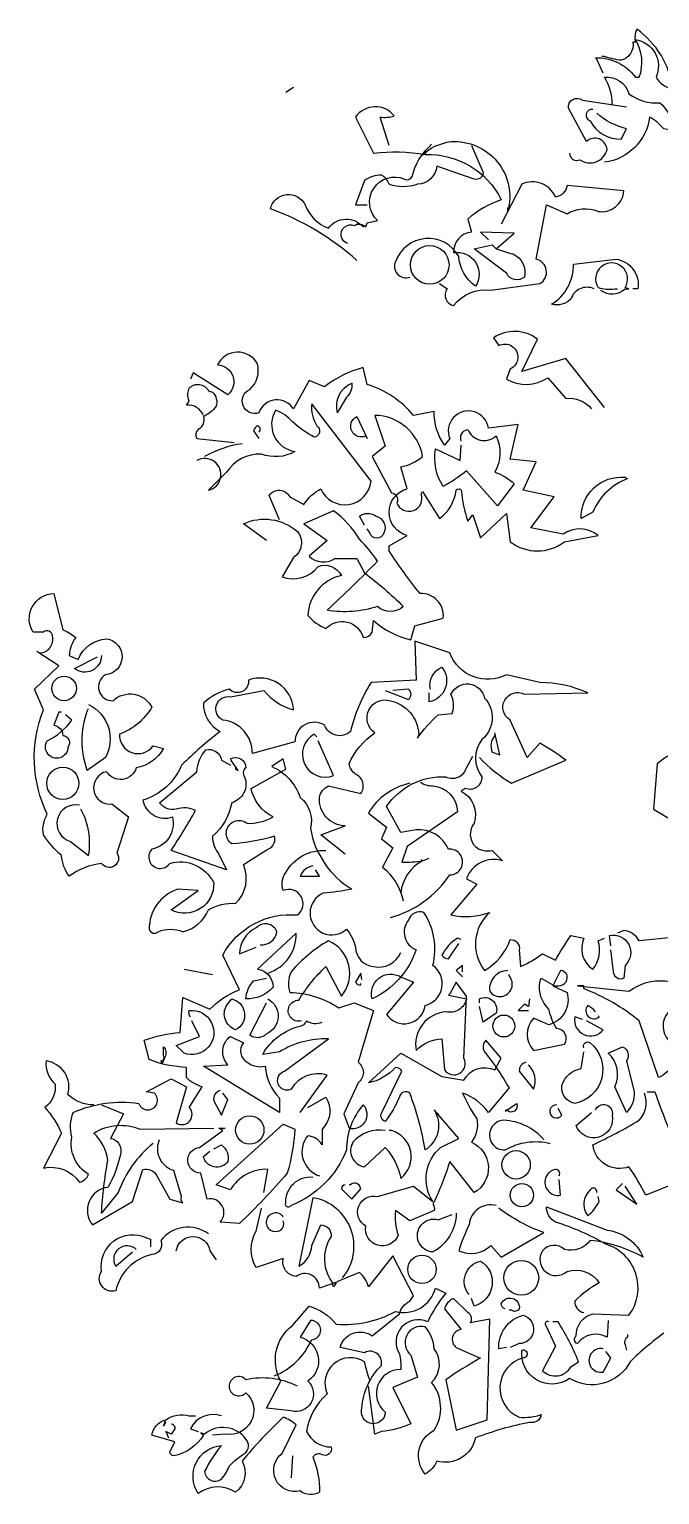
# Model space of a CAD drawing. Extents: x 951.8 to 961.6, y 1779.7 to 1793.2.
# Drawn here: x 951.76 to 955.05, y 1785.58 to 1793.21 of the extents above; entities that cross this region are included whole.
import ezdxf

# ---------------------------------------------------------------- set-up
doc = ezdxf.new("R2010")
doc.units = 0
doc.layers.get('0').update_dxf_attribs({"linetype": 'CONTINUOUS'})

msp = doc.modelspace()

# ---------------------------------------------------------------- linework, layer by layer
at = {"linetype": 'CONTINUOUS'}
for points in [[(954.7546, 1792.9771), (954.721, 1793.0511), (954.7142, 1793.0578, -0.240921), (954.9227, 1792.957), (954.9428, 1792.957, 0.236053), (954.9227, 1793.1519, -0.5), (955.0302, 1792.957, 0.236053), (955.1176, 1792.8965, 0.211075), (954.9294, 1793.2057, 0.162277), (954.9227, 1793.1385), (954.9092, 1793.1385, -0.383194), (954.8487, 1793.0444, -0.056625), (954.7613, 1793.0645), (954.7479, 1793.0645)], [(954.8016, 1792.8158, 0.143021), (954.7613, 1792.957, -0.358047), (954.889, 1792.8696, 0.172546), (955.0504, 1792.8225, -0.123093), (955.1176, 1792.7217), (955.3126, 1792.8091, -0.40274), (955.0706, 1792.6881, 0.082748), (954.9966, 1792.7486, -0.343094), (954.7613, 1792.5133)], [(954.5798, 1792.5603, 0.566177), (954.6336, 1792.5267, 0.534058), (954.7748, 1792.5805, 0.630219), (954.6672, 1792.6208), (954.5731, 1792.7956, -0.679398), (954.647, 1792.836), (954.8756, 1792.8024)], [(953.6386, 1792.6007), (953.5916, 1792.7486, 0.123093), (953.6655, 1792.7553, 0.499542), (953.4638, 1792.7486), (953.5579, 1792.5603, -0.074951), (953.8268, 1792.5536, -0.294968), (954.2235, 1792.3183, 0.096375), (954.0487, 1792.2175), (954.0689, 1792.1502, 0.398468), (953.9747, 1792.0427, -0.659393), (954.089, 1791.8679, -0.217575), (954.0016, 1792.0225, 0.649521), (953.6722, 1791.9956, 0.661377), (953.7462, 1791.915)], [(954.7008, 1792.7889, 0.926025), (954.6874, 1792.7284, 0.286789), (954.8487, 1792.6343), (954.8756, 1792.6881, -0.120178), (954.721, 1792.7687)], [(953.4235, 1792.0897, -1.044418), (953.4571, 1792.1839, -0.323349), (953.5176, 1792.1771), (953.5243, 1792.1973), (953.5781, 1792.2108, -0.840088), (953.7193, 1792.4259, 0.4142), (953.7596, 1792.4393, -0.154678), (953.8537, 1792.6007), (953.8605, 1792.6074)], [(954.0689, 1792.6007), (954.1294, 1792.4595, -0.489075), (954.0823, 1792.4259), (953.8874, 1792.4931, -0.380188), (953.7865, 1792.399, -0.181808), (953.6386, 1792.399, 0.224854), (953.5983, 1792.446, 0.162277), (953.5109, 1792.4192), (953.4638, 1792.2914), (953.5243, 1792.2914)], [(953.8268, 1792.5738), (953.8268, 1792.5536), (953.8268, 1792.5738), (953.8067, 1792.5469, -0.162277), (953.9613, 1792.6208, -0.516235), (954.2571, 1792.2578), (954.2571, 1792.278)], [(953.9008, 1791.8813), (953.9411, 1791.8544, 0.54657), (953.9747, 1791.7671, -0.272095), (954.1697, 1791.8477), (954.4252, 1791.8813, 0.677032), (954.405, 1792.0091), (954.4588, 1792.2914), (954.5663, 1792.2444, -0.248367), (954.7277, 1792.2578, 0.452606), (954.8621, 1792.3654), (954.5663, 1792.3923, -0.333328), (954.5058, 1792.3318, 0.430618), (954.3311, 1792.399), (954.2235, 1792.1906)], [(953.4705, 1792.0023, 0.094757), (953.0201, 1792.2713, -0.699951), (953.2016, 1792.2914, 0.222214), (953.3226, 1792.1704, -0.480621), (953.5042, 1792.1771), (953.5109, 1792.1839)], [(954.1966, 1792.0629, 0.021729), (954.284, 1792.036, -0.356949), (954.3445, 1791.915, -0.482147), (954.2504, 1791.9351), (954.0823, 1792.0629), (954.1764, 1792.083), (954.1966, 1792.0629)], [(954.7075, 1791.8544, 0.453766), (954.5865, 1791.8007, -0.265564), (954.4857, 1791.7738, 0.264557), (954.6, 1791.9822), (954.8218, 1792.0091, -0.415939), (954.9361, 1791.8544), (954.9092, 1791.8544)], [(954.7411, 1791.8477, 0.366302), (954.8689, 1791.8544), (954.889, 1791.8544), (954.8689, 1791.8612, 1.810471), (954.7277, 1791.8612, 0.099014), (954.8151, 1791.8544), (954.8285, 1791.8544)], [(954.7613, 1791.236), (954.5596, 1791.4914), (954.3311, 1791.4242), (954.4117, 1791.5923, 0.323273), (954.1832, 1791.599), (954.21, 1791.5586, -1.034378), (954.2705, 1791.4376), (954.2504, 1791.3839, 0.280991), (954.4655, 1791.3906), (954.5596, 1791.283, -0.26123), (954.6941, 1791.2292)], [(953, 1790.5435), (952.8789, 1790.6309, -0.294098), (953.1613, 1790.5906, -0.441696), (953.1411, 1790.4561), (953.0806, 1790.3553, 0.332855), (953.2689, 1790.4091, -0.375732), (953.3899, 1790.362, 0.339447), (953.2151, 1790.1536, 0.128281), (953.3092, 1790.0864, -0.578079), (953.5042, 1790.0393, 0.276978), (953.5512, 1790.0662), (953.5579, 1790.1267, 0.124008), (953.7529, 1790.0259), (953.7731, 1790.0998), (953.921, 1790.1402, 0.463104), (953.8, 1790.2679, -0.025284), (953.6386, 1790.4897), (953.6386, 1790.5166), (953.7327, 1790.5704, -0.779266), (953.7327, 1790.8124), (953.6991, 1790.9267, 0.118973), (953.8134, 1790.9805, 0.363647), (953.5647, 1791.1956), (953.6184, 1791.0343), (953.5512, 1790.9805), (953.6521, 1790.7923, -0.5), (953.6789, 1790.7385, 0.970154), (953.8067, 1790.7855), (953.8134, 1790.799), (953.9008, 1790.6578, 0.208466), (953.9882, 1790.8057, -0.5), (954.0151, 1790.8057, 0.056854), (954.0487, 1790.6444), (954.0756, 1790.678), (954.1159, 1790.557), (954.2504, 1790.6847), (954.2705, 1790.5368, 0.333328), (954.5529, 1790.5368), (954.7277, 1790.5704, 0.334427), (954.5462, 1790.5771), (954.3781, 1790.6107), (954.4991, 1790.7721), (954.3378, 1790.8057), (954.405, 1790.9536), (954.2705, 1790.967), (954.3109, 1791.1486), (954.1563, 1791.1284, 1.125015), (953.9546, 1791.0746), (953.9277, 1791.041, -0.162277), (953.8739, 1791.2158), (953.7663, 1791.1956, 0.14122), (953.5243, 1791.357), (953.5042, 1791.4444, 0.106674), (953.3025, 1791.3435), (953.2218, 1791.3771), (953.1411, 1791.2292, 0.62291), (952.9596, 1791.2091, -0.972748), (952.9126, 1791.3301, 0.276978), (952.9529, 1791.4645, 0.613373), (952.7445, 1791.4578, -0.688248), (952.7983, 1791.3032), (952.6168, 1791.4175), (952.6033, 1791.3839)], [(952.6705, 1791.1956, 0.326447), (952.5831, 1791.2494), (952.5966, 1791.2696, -0.099014), (952.5899, 1791.3099), (952.5966, 1791.3368, -0.522827), (952.6974, 1791.3234), (952.7176, 1791.3166, -0.276978), (952.7378, 1791.2427, -0.123093), (952.6705, 1791.1889, -0.350769), (952.6436, 1791.1217, 0.4142), (952.6369, 1791.0746), (952.8319, 1791.0544)], [(953.3764, 1791.2225), (953.3697, 1791.2091, -0.369919), (953.4437, 1791.3637, -0.265564), (953.4168, 1791.2897), (953.3764, 1791.2225)], [(953.0672, 1790.6511), (953.0134, 1790.7788, -0.563461), (953.121, 1790.7721), (953.1949, 1790.7318, -0.132751), (953.2823, 1790.8124, 0.770752), (953.5445, 1790.8528), (953.2352, 1791.2561, 0.176163), (953.2621, 1791.1418, -0.659393), (953.2487, 1791.0813, -0.051254), (953.1344, 1791.162, 0.123093), (953.047, 1791.2225, 0.535172), (953.1479, 1791.0074, -0.225418), (952.9731, 1790.9939, 0.260452), (952.7915, 1790.8998), (952.6974, 1790.8057, 1.152542), (952.6369, 1790.9603)], [(952.9596, 1791.1082, 0.618027), (952.9529, 1791.1418, 0.162277), (952.9327, 1791.1149), (952.9596, 1791.0746)], [(953.5176, 1791.0881, -1), (953.4705, 1791.1889), (953.5243, 1791.0746)], [(954.0151, 1791.0612, -0.480621), (954.0487, 1791.1217, 0.516449), (954.1966, 1791.0881, -0.249695), (954.1899, 1790.8998, -0.105927), (954.2907, 1790.8393), (954.2033, 1790.725), (954.042, 1790.9065, -0.054871), (953.921, 1790.8259, -0.192581), (953.8806, 1791.0208), (954.0084, 1790.9603), (954.0151, 1791.041)], [(952.8722, 1791.0477, 0.093063), (952.6773, 1790.9805)], [(954.8756, 1790.8662), (954.8823, 1790.8662, 0.20787), (954.7008, 1790.6914), (954.6403, 1790.6578, -0.455139), (954.8689, 1790.8729), (954.8756, 1790.8662)], [(953.5109, 1790.3754, -0.033035), (953.7126, 1790.2007, -0.399994), (953.5781, 1790.2007, -0.122452), (953.3159, 1790.1805, 0.012192), (953.5781, 1790.436, 0.056335), (953.484, 1790.5502, 0.100357), (953.3495, 1790.6981), (953.1949, 1790.6309), (953.3159, 1790.5435), (953.2218, 1790.4628, 0.349121), (953.3563, 1790.4494), (953.4705, 1790.4494), (953.5109, 1790.3754)], [(953.5109, 1790.6242), (953.484, 1790.6712, -0.309357), (953.5714, 1790.6712, -0.468369), (953.6117, 1790.5839, -0.763794), (953.5378, 1790.5839), (953.5243, 1790.604)], [(951.8168, 1789.9586, 0.475967), (951.884, 1790.046, 0.663971), (951.8369, 1790.0662), (951.7831, 1790.0662, -0.578598), (951.8907, 1790.2679), (951.9378, 1790.0796, -0.062256), (952.005, 1790.0393, 0.15036), (951.9714, 1789.9452), (952.0184, 1789.925, -0.28447), (952.1663, 1790.0326, -0.892212), (952.1596, 1789.8444, 0.789642), (952.1999, 1789.7099, -0.497391), (952.4016, 1789.6763, -0.176483), (952.2336, 1789.5351, 0.748825), (952.4084, 1789.4746), (952.4621, 1789.4612, -0.225281), (952.321, 1789.3603, -0.647598), (952.1663, 1789.3401, 0.955292), (952.1932, 1789.1721), (952.2806, 1789.1048), (952.2201, 1788.9166, -1), (952.1394, 1788.8628, 0.125122), (951.9714, 1788.7956, -0.137939), (951.931, 1788.9032, -0.062256), (951.8369, 1789.0107, -0.18132), (951.8571, 1789.1183, -0.210037), (951.8369, 1789.6628), (951.7899, 1789.7704), (951.9176, 1789.8914), (951.8033, 1789.9654)], [(954.1092, 1789.4141, 0.068298), (954.2773, 1789.2796), (954.5596, 1789.4007, 0.035156), (954.4252, 1789.488), (954.3579, 1789.4141), (954.2705, 1789.6091, -0.984375), (954.3445, 1789.7435), (954.6739, 1789.7502, 0.108856), (954.4252, 1789.804), (954.2504, 1789.8444, -0.448303), (953.9546, 1789.9586), (953.7731, 1790.0191), (953.7798, 1789.8175), (953.5445, 1789.804, 0.080551), (953.4369, 1789.5486, -0.524551), (953.3025, 1789.5822, 0.59317), (953.1479, 1789.4948), (952.926, 1789.4343, 0.390503), (952.7714, 1789.6091, -0.868866), (952.8117, 1789.7301), (952.9865, 1789.7637, 0.173203), (953.1411, 1789.6628, 0.499069), (952.9058, 1789.8175, -0.72995), (952.805, 1789.7704, 0.115616), (952.6705, 1789.6965, 0.276978), (952.7579, 1789.5486, 0.033035), (952.5563, 1789.3738, -0.228363), (952.3546, 1789.1922, 0.456192), (952.5092, 1789.1048, -0.433426), (952.4016, 1788.9368, 1.078903), (952.4957, 1788.8628, -0.36409), (952.7243, 1788.762, -0.580322), (952.5025, 1788.6208), (952.6436, 1788.7217), (952.5361, 1788.7284, 0.321106), (952.3882, 1788.52, 0.566177), (952.4352, 1788.5065, -0.211075), (952.563, 1788.5065, 0.243835), (952.6974, 1788.6208, -0.145935), (952.8386, 1788.6544, 0.321701), (952.8789, 1788.8561, -0.013153), (953.0201, 1788.9435, 0.333328), (953.0403, 1789.004, -0.053406), (952.8184, 1788.9637, -1.029831), (952.8991, 1789.0712, 0.141342), (953.0336, 1789.1048, -0.23027), (952.9193, 1789.2528), (953.1008, 1789.3536), (953.0873, 1789.4074), (953.0268, 1789.367, -0.215332), (953.1747, 1789.2057, -0.302765), (953.2285, 1789.0443, 0.214661), (953.4437, 1788.7284, -0.032745), (953.2958, 1788.7082, 1.185196), (953.4168, 1788.52, -0.115112), (953.4638, 1788.4259, 0.379791), (953.5579, 1788.325, 0.362045), (953.6991, 1788.399)], [(952.1394, 1789.9452, -0.637756), (951.9983, 1789.878), (952.1193, 1789.9385)], [(953.8537, 1789.7704, -0.350769), (953.9142, 1789.8847, -0.561172), (953.847, 1789.7032), (953.847, 1789.7502)], [(953.41, 1788.9099), (953.2823, 1789.0107), (953.41, 1789.0578, -0.43013), (953.2756, 1789.2057, -0.263626), (953.3226, 1789.2662), (953.4907, 1789.2259, 0.489075), (953.4638, 1789.3267, -0.178345), (953.4302, 1789.3805, -0.14975), (953.5647, 1789.5418, -0.856918), (953.6453, 1789.7099, -0.338852), (953.7932, 1789.5351), (953.7865, 1789.5149, -0.055374), (953.8941, 1789.6359), (953.968, 1789.6427, 0.195877), (953.9613, 1789.7435, -0.724503), (954.1361, 1789.7233, -0.43483), (954.1226, 1789.5082, 0.345184), (954.1226, 1789.3133, -0.544022), (954.0353, 1789.2528), (954.0151, 1789.2393, -0.362045), (954.0823, 1789.0712, 0.396576), (954.089, 1788.9502, 0.236053), (954.1764, 1788.9301), (954.2302, 1788.8763, 0.401123), (954.042, 1788.7822), (954.0958, 1788.7553), (953.9613, 1788.5939, 0.137604), (954.163, 1788.6074, 0.396027), (954.1361, 1788.3048, 0.180374), (954.2705, 1788.4662, -0.463791), (954.3176, 1788.4124), (954.3243, 1788.325, 0.051575), (954.4386, 1788.3922), (954.5058, 1788.3586, -0.023788), (954.5865, 1788.4864), (954.6537, 1788.4729, 0.368179), (954.7008, 1788.3116, 0.264557), (954.7277, 1788.4595), (954.7613, 1788.4729)], [(953.6184, 1789.7637), (953.7395, 1789.7166, 0.5), (953.7395, 1789.7704), (953.6588, 1789.7637)], [(956.1395, 1789.7906), (956.1327, 1789.804, 0.262833), (955.7697, 1789.6696), (955.7159, 1789.562, 0.194489), (955.4403, 1789.367), (955.5411, 1789.2998), (955.2252, 1789.0645, -0.535172), (955.2185, 1789.1116), (955.3664, 1789.246), (955.3327, 1789.2796, -0.445358), (955.1042, 1789.1855, -0.112671), (955.326, 1789.3267, 0.498764), (955.3327, 1789.4477, 0.269211), (955.0369, 1789.3805), (955.0168, 1789.1452), (955.3798, 1788.9301, 0.212448), (955.4537, 1788.7485), (955.6016, 1788.688, -0.669449), (955.763, 1788.5603, 0.362045), (955.6353, 1788.6208, -1.319412), (955.521, 1788.5267, 0.480621), (955.4134, 1788.4864, -0.538818), (955.4336, 1788.2511), (955.4134, 1788.2511)], [(952.0722, 1789.6897, -0.432632), (952.1596, 1789.4141), (952.0655, 1789.3469, -0.173904), (952.0655, 1789.6561), (952.0722, 1789.6696)], [(951.931, 1789.6494), (951.9176, 1789.6494), (951.8907, 1789.5822, -0.38205), (951.9378, 1789.5284, -0.618027), (951.9647, 1789.4679, -1.341293), (951.8571, 1789.5015, 0.132751), (951.9848, 1789.6091), (951.9512, 1789.6359)], [(954.1899, 1789.5284, 0.292984), (954.1764, 1789.441), (954.2168, 1789.4275), (954.1899, 1789.5418)], [(953.2621, 1789.5217), (953.2487, 1789.5351, 0.940445), (953.3495, 1789.32), (953.2689, 1789.5015)], [(952.8386, 1789.367), (952.8386, 1789.3536), (952.8521, 1789.3469, -0.051575), (952.8117, 1789.4074, -0.580322), (952.8924, 1789.3603, 0.442368), (952.8857, 1789.3133, -0.445358), (952.8184, 1789.1788, -0.177689), (952.7176, 1789.004, 0.15036), (952.7512, 1788.9099), (952.7915, 1788.8292), (952.5025, 1788.9301, 0.019806), (952.6302, 1789.1385, 0.195877), (952.5294, 1789.1452, -0.32045), (952.442, 1789.1788), (952.6369, 1789.3401, -0.171616), (952.684, 1789.4544, -0.427887), (952.7647, 1789.4007), (952.8117, 1789.3738)], [(953.6453, 1788.5805, 0.179703), (953.9546, 1788.8023, 1.048752), (953.9479, 1788.9368, 0.319077), (953.7798, 1789.0376), (953.6991, 1789.0242), (953.6252, 1789.1586, -0.261322), (953.9344, 1789.3133, 0.45993), (954.042, 1789.3603), (954.0756, 1789.4208)], [(953.7462, 1789.2796, 0.203552), (953.531, 1789.125), (953.6252, 1789.0511), (953.5983, 1788.9906), (953.6588, 1788.9435), (953.605, 1788.8427, -0.169113), (953.7126, 1788.6679)], [(953.8, 1789.2864, 0.15036), (953.8672, 1789.2662, -0.384125), (953.9949, 1789.1317), (953.7327, 1788.9502), (953.7058, 1788.8696, 0.045349), (953.8134, 1788.8763), (953.847, 1788.8897)], [(952.0252, 1789.1654, 0.975662), (951.9781, 1788.9771), (952.0722, 1788.9032, 0.17128), (952.0319, 1789.1452)], [(952.0991, 1787.6057, -0.206955), (951.9647, 1787.6595, 0.457672), (951.8504, 1787.8343, 0.243301), (951.8974, 1787.7132, -0.282349), (951.8436, 1787.5922, -0.081024), (951.931, 1787.4578), (951.8369, 1787.2763, -0.303375), (952.0252, 1787.2023, 0.224854), (952.0722, 1787.2427, -0.311218), (951.9848, 1787.4376, -0.155243), (951.9915, 1787.5653, -0.142853), (952.3344, 1787.6124, 1.280762), (952.4151, 1787.6662), (952.3747, 1787.6729), (952.5025, 1787.7401), (952.5831, 1787.6998), (952.5294, 1787.5116, 0.904984), (952.5966, 1787.5922), (952.6638, 1787.6998, -0.135742), (952.5831, 1787.7469), (952.5831, 1787.8006, -0.08728), (952.3882, 1787.841), (952.3613, 1787.9418, -0.068298), (952.5495, 1787.9822), (952.563, 1788.1637), (952.7042, 1788.1032, -0.111496), (952.8588, 1788.204), (952.7714, 1788.3855, -0.299683), (953.1613, 1788.5939, 0.876053), (953.0873, 1788.7217, -0.268112), (953.1008, 1788.8158, -0.290573), (953.3092, 1788.9301)], [(953.8067, 1788.883), (953.8134, 1788.8763, 0.247803), (953.6991, 1788.7082)], [(953.242, 1788.8494, 0.25296), (953.1747, 1788.7956), (953.2756, 1788.7956), (953.2554, 1788.8292)], [(952.9663, 1788.4393, 0.403595), (953.0537, 1788.5065, 0.566177), (952.9462, 1788.5267, 0.2939), (952.8588, 1788.3922), (952.9462, 1788.4259)], [(953.6991, 1788.2712), (953.7663, 1788.2443), (953.6252, 1788.0763, 0.693726), (953.8268, 1788.1233, 0.640244), (953.8672, 1788.3317, 0.209961), (953.8201, 1788.6074, 0.4142), (953.7395, 1788.567, 0.502121), (953.7798, 1788.4124, -0.199463), (953.5512, 1788.1569, -0.690872), (953.6991, 1788.2712)], [(953.0067, 1788.2914, 0.335266), (953.1546, 1788.4998), (952.9529, 1788.3116, -0.380188), (953.0336, 1788.2174, -0.218826), (952.8924, 1788.1569, -0.173203), (952.9327, 1788.2511), (953, 1788.2645)], [(954.0151, 1788.4662), (953.9949, 1788.4729, 0.132751), (953.9142, 1788.3855, 0.236053), (953.9479, 1788.3653), (954.0016, 1788.446)], [(955.4806, 1788.2174, -0.923187), (955.5815, 1788.1502, -0.205933), (955.3664, 1788.2309, 0.618027), (955.3798, 1788.2578, 0.123093), (955.2722, 1788.2443, 0.111496), (955.2991, 1788.1166, -0.361099), (955.1714, 1787.9351, -0.656662), (955.2185, 1788.1166, 0.887543), (955.1109, 1787.9284, -0.427811), (955.0437, 1787.7469), (954.9428, 1788.0427, 0.077148), (954.6537, 1788.2107), (954.6537, 1788.2242), (954.6201, 1788.2242), (954.889, 1788.1973, -0.386002), (955.2521, 1788.1637, 0.310577), (955.3126, 1788.2174, 0.21463), (955.1714, 1788.2712, -0.608597), (955.1512, 1788.4796), (954.9428, 1788.4595, 0.236053), (954.8621, 1788.5132), (954.8285, 1788.4998)], [(954.7949, 1788.4326), (954.7882, 1788.4864, -0.775711), (954.8689, 1788.3317), (954.8621, 1788.2645, -0.566177), (954.8084, 1788.2981), (954.7949, 1788.4124)], [(953.1815, 1788.0427, -1.144211), (953.168, 1788.1502, -0.070038), (953.3092, 1788.325), (953.3899, 1788.1704, 0.501633), (953.3226, 1788.4595, 0.085571), (953.1277, 1788.2981, 0.186783), (953.121, 1788.1906, -0.14386), (953.3764, 1788.1099), (953.4571, 1788.1368), (953.5579, 1788.0964), (953.4773, 1787.8275, -0.506302), (953.4773, 1787.72), (953.4033, 1787.5586), (953.4302, 1787.4847, 0.762985), (953.5042, 1787.6057, 0.185364), (953.4168, 1787.3704, -0.20929), (953.1277, 1787.0813, -1), (953.1008, 1787.0948, -0.463791), (953.242, 1787.2292)], [(953.4974, 1788.2578), (953.4907, 1788.2914), (953.4638, 1788.2443, 0.4142), (953.4907, 1788.2309), (953.4907, 1788.2376)], [(953.9546, 1788.1838), (953.9479, 1788.1771), (954.042, 1788.1569, -0.422256), (953.9344, 1788.0897, 0.445663), (953.7798, 1787.888, -0.209656), (953.9142, 1787.9485), (953.9277, 1787.7872, 0.945984), (954.0285, 1787.8477), (954.042, 1788.1704), (953.9882, 1788.2443), (953.9546, 1788.1838)], [(954.2571, 1788.3048, 0.437042), (954.163, 1788.1973, 1.073196), (954.2638, 1788.278), (954.2638, 1788.2847)], [(954.4924, 1788.2309, 0.323349), (954.5529, 1788.2376, 0.697281), (954.5327, 1788.3048), (954.4924, 1788.2242), (954.5663, 1788.1906, -0.421158), (954.4722, 1788.0225), (954.3916, 1788.0561, 0.400543), (954.3916, 1787.888), (954.5529, 1787.9216, 0.60791), (954.5126, 1788.0023, -0.092926), (954.4722, 1788.1032, -0.257919), (954.4252, 1788.2443), (954.4319, 1788.2645), (954.4924, 1788.2309)], [(954.1092, 1788.1368), (954.1092, 1788.1569, -0.669312), (954.1966, 1788.083), (954.1294, 1788.0359), (954.1092, 1788.1166)], [(952.6033, 1788.0628, -0.236053), (952.5966, 1788.0964, -1.2724), (952.5697, 1787.8746), (952.5294, 1787.9149), (952.6504, 1787.962), (952.61, 1788.0427)], [(952.8184, 1788.1569, -0.701004), (952.8386, 1787.9956, -0.468369), (952.7915, 1788.1233), (952.8184, 1788.1569)], [(953.0067, 1788.1569, -0.632828), (953, 1787.9754, -0.388977), (952.9126, 1787.9687), (953, 1788.1368)], [(954.7142, 1788.0897, 0.099014), (954.6739, 1788.1233, 0.895035), (954.7344, 1788.0628), (954.7277, 1788.0695)], [(953.1747, 1787.5653), (953.3159, 1787.7603, 0.345856), (953.1277, 1787.6864, -1.086792), (953.0941, 1787.7805), (953.3226, 1787.9485, 0.147873), (953.0672, 1787.8813), (952.9798, 1787.8679, -0.205246), (953.1747, 1788.0158, 0.343094), (953.2084, 1788.0427, 0.248367), (953.289, 1788.0359)], [(954.647, 1788.0494), (954.6067, 1788.0628, 0.784103), (954.7546, 1787.9956), (954.6672, 1788.0427)], [(952.6705, 1787.8074), (952.7983, 1787.8141, -0.451447), (952.8117, 1787.962), (952.8789, 1787.9284, 0.461777), (952.8991, 1787.8275, 0.236053), (952.9932, 1787.8074, 0.176865), (953.0672, 1787.6393), (953.0672, 1787.5653), (952.6705, 1787.8074)], [(953.8806, 1787.5653, -0.38205), (953.8268, 1787.3704, 0.053894), (953.7462, 1787.6662, 0.566177), (953.6924, 1787.646, -0.062256), (953.6184, 1787.5183, -0.535172), (953.605, 1787.5721), (953.7058, 1787.7805, 0.236053), (953.6722, 1787.8006, -0.164429), (953.531, 1787.72), (953.6991, 1787.8746), (953.9142, 1787.7536), (954.0285, 1787.7334, -0.400864), (954.1899, 1787.7872), (954.2235, 1787.8477), (954.1428, 1787.9418, 0.343094), (954.1361, 1787.8813, -0.040558), (954.2638, 1787.6931), (954.1563, 1787.5653, 0.162277), (954.0218, 1787.6662, 0.038391), (954.0958, 1787.5317, -0.212204), (954.0689, 1787.4107, -0.615097), (954.0823, 1787.1485), (953.9546, 1787.3099, -0.03656), (953.8672, 1787.088, -0.236053), (953.8739, 1787.0544), (953.7462, 1787.0006), (953.6722, 1787.0544, 0.109772), (953.6857, 1786.9267, -0.906464), (953.5176, 1786.9737, -0.872879), (953.5781, 1787.1284), (953.7663, 1787.1821), (953.8672, 1787.1015, -0.380005), (953.9075, 1787.3838), (954.0016, 1787.4309), (953.8739, 1787.5788)], [(952.4689, 1787.8544), (952.4554, 1787.8208), (952.4487, 1787.8343, 0.618027), (952.4621, 1787.8611), (952.4621, 1787.9082, -0.369919), (952.4689, 1787.8544)], [(954.6537, 1787.9015, -0.780762), (954.6874, 1787.9284, -0.63501), (954.6067, 1787.6124, -0.403961), (954.5395, 1787.7065, -0.290024), (954.6403, 1787.7939), (954.6537, 1787.8813)], [(954.8756, 1787.5653), (954.8151, 1787.6998, 0.335037), (954.7815, 1787.8746), (954.8554, 1787.9082, -0.5), (954.8756, 1787.8343), (954.9159, 1787.6729, -0.220596), (954.8756, 1787.5653)], [(954.3512, 1787.8275, 0.355026), (954.3176, 1787.7805), (954.3916, 1787.6864, 0.313034), (954.3647, 1787.8141)], [(952.7579, 1787.6796, 0.38205), (952.7243, 1787.6258), (952.7647, 1787.5519), (952.7983, 1787.6326), (952.7714, 1787.6662)], [(953.2151, 1787.5922), (953.3092, 1787.646, -0.359619), (953.289, 1787.4779), (953.289, 1787.3973, 0.236053), (953.2151, 1787.4443, 0.533035), (953.2756, 1787.2359)], [(954.9832, 1787.6729), (955.0235, 1787.6729, 0.014771), (955.1445, 1787.3637, -0.94693), (955.1109, 1787.1889), (954.9764, 1787.1351, 0.033691), (954.889, 1787.283, -0.489075), (954.7008, 1787.3973, 0.024368), (954.9428, 1787.525, 0.28447), (954.9697, 1787.6662)], [(952.1394, 1787.6057), (952.2537, 1787.5586), (952.1865, 1787.4309, -0.4142), (952.2403, 1787.3569, -0.077194), (952.1731, 1787.1754, 0.59314), (952.0924, 1786.9805), (952.3008, 1787.1015), (952.3546, 1787.2695, -0.333328), (952.4285, 1787.2359), (952.4957, 1787.1149), (952.563, 1787.0948, -0.236053), (952.5563, 1787.1284), (952.5159, 1787.2628, -0.442368), (952.442, 1787.4242)], [(954.2504, 1787.5788), (954.2437, 1787.5721), (954.3042, 1787.6124, -0.854492), (954.2504, 1787.5788)], [(954.5126, 1787.6057, 1.704361), (954.5395, 1787.5519), (954.5193, 1787.5855)], [(954.7142, 1787.5788, -0.909286), (954.8016, 1787.5519, -0.934128), (954.6134, 1787.4981), (954.6941, 1787.5653)], [(952.4084, 1787.404, 0.137131), (952.2268, 1787.1485), (952.1394, 1787.041, -0.032974), (952.1731, 1787.3166, 0.170273), (952.0991, 1787.4578, -0.248367), (952.3411, 1787.4779), (952.7243, 1787.4847)], [(952.9865, 1787.1485), (953.0067, 1787.2695, 0.282669), (952.8117, 1787.162), (952.7378, 1787.1889), (953.0873, 1787.5048), (953.1479, 1787.4779, -0.057053), (953.1075, 1787.2494, -0.026291), (952.8588, 1786.9872), (952.7579, 1786.9939, 0.738571), (952.6907, 1787.1149), (952.6571, 1787.2494, -0.953979), (952.6504, 1787.3838), (952.7714, 1787.4712), (952.7512, 1787.4847), (952.7848, 1787.4847)], [(954.4453, 1787.4242, 0.204559), (954.2369, 1787.525, 1.007538), (954.2437, 1787.3704, -0.199997), (954.479, 1787.404)], [(953.6184, 1787.4712, 0.261322), (953.4504, 1787.4107, 0.537704), (953.5109, 1787.283), (953.6184, 1787.3838, -0.134644), (953.6991, 1787.2225, 0.615494), (953.6521, 1787.4712), (953.6386, 1787.4712)], [(952.7243, 1787.3771), (952.7647, 1787.3973, -0.282349), (952.7983, 1787.3099, -0.636856), (952.6705, 1787.3368), (952.7042, 1787.3637)], [(954.526, 1787.2359, 0.535172), (954.5058, 1787.2695, 1), (954.5327, 1787.1351), (954.526, 1787.2158)], [(953.41, 1787.1889, 0.333328), (953.3899, 1787.1687), (953.4437, 1787.1149), (953.4907, 1787.1687, 0.630219), (953.4369, 1787.1889), (953.4302, 1787.1889)], [(954.721, 1787.1485, 0.926025), (954.6874, 1787.162, 0.396576), (954.6739, 1787.0275, 0.099014), (954.7344, 1787.1015), (954.7277, 1787.1284)], [(953.3966, 1786.7048, 0.578384), (953.242, 1787.1216), (953.168, 1786.7653, 0.269913), (953.2352, 1786.8729), (953.2823, 1786.9805, -0.455139), (953.3361, 1786.92, 0.328934), (953.3495, 1786.6712)], [(953.0403, 1786.1939, 0.193268), (953.2352, 1786.3821, 1), (953.2285, 1786.483), (953.1747, 1786.3956, -0.647644), (953.2151, 1786.167, -0.795288), (953.1277, 1786.0124), (953, 1786.0258), (953.0739, 1786.167, -0.37175), (953.1344, 1786.4561), (953.2218, 1786.5569, -0.154297), (953.363, 1786.4628, 0.143036), (953.6722, 1786.53, 0.416412), (953.8806, 1786.6511), (953.9344, 1786.6242, 0.064804), (953.8403, 1786.4763, 0.7435), (953.6924, 1786.3082, -0.07106), (953.6991, 1786.2275, 0.711472), (953.6184, 1786.0057, -1.156403), (953.4974, 1786.0258, -0.187744), (953.5983, 1786.2477, 0.647598), (953.5109, 1786.3149), (953.3831, 1786.3418, -0.524124), (953.5512, 1786.4023), (953.6924, 1786.5166, -0.219635), (953.7462, 1786.5838), (953.7663, 1786.6107), (953.6588, 1786.8191), (953.531, 1786.6578, 0.158417), (953.484, 1786.7317, 0.01886), (953.3563, 1786.6779), (953.2756, 1786.6511, 0.622437), (953.1546, 1786.7116, -0.457672), (953.0873, 1786.8057), (952.9462, 1786.7586, -0.285706), (952.9462, 1786.9469), (952.9731, 1787.0679)], [(953.0873, 1787.0208, 2.427765), (953.0739, 1786.9536, 0.302765), (953.0873, 1787.0006)], [(953.9882, 1787.041, -0.276978), (953.8672, 1786.8393, -1.112411), (953.8941, 1787.0074), (953.968, 1787.0342)], [(954.1966, 1787.0813, 0.462555), (954.0554, 1786.9805, 0.034729), (954.0016, 1786.846, 0.307983), (954.1697, 1786.8729), (954.2235, 1786.8124), (954.4453, 1786.9401, -0.078186), (954.21, 1787.0679)], [(954.7815, 1786.483), (954.7748, 1786.3956, 0.383194), (954.6201, 1786.362, -0.566177), (954.6134, 1786.4023, -0.347336), (954.7008, 1786.5166), (954.889, 1786.5099, 0.522125), (954.768, 1786.8796, 0.062256), (954.5058, 1786.9939, -0.259125), (954.4588, 1787.0746), (954.7748, 1786.9536, -0.262924), (954.963, 1786.8124, 0.097885), (954.6874, 1786.8998, -0.315216), (954.5529, 1786.8527, 0.4142), (954.4386, 1786.846, 0.882782), (954.5663, 1786.7384, -0.333328), (954.7344, 1786.6779, 0.076187), (954.6067, 1786.5838, 0.369919), (954.6537, 1786.5233)], [(952.6974, 1786.9334, 0.401978), (952.4487, 1786.8998, -0.535172), (952.4016, 1786.8258, 0.285706), (952.2134, 1786.6376, -0.700424), (952.1394, 1786.7384, -0.60141), (952.3747, 1786.9132), (952.3949, 1786.9065), (952.3949, 1786.8662)], [(952.321, 1786.8527, 0.873947), (952.2134, 1786.7653), (952.3008, 1786.8393)], [(952.5294, 1786.846, -0.849075), (952.7042, 1786.846), (952.7378, 1786.799)], [(954.0554, 1786.6174, -0.563461), (954.1159, 1786.7922, -0.649872), (954.0823, 1786.5569), (954.0689, 1786.5973)], [(954.1092, 1786.288), (954.1159, 1786.288, 0.023788), (953.9344, 1786.1737), (953.9882, 1785.9116), (954.1495, 1785.9653), (954.163, 1786.4897), (954.0621, 1786.4695, 0.45993), (954.0487, 1786.5233), (953.9747, 1786.5973, 0.219635), (953.9277, 1786.5435), (954.0151, 1786.4359, 0.677032), (953.9882, 1786.3418), (954.1092, 1786.288)], [(954.2437, 1786.5435, -0.4142), (954.2235, 1786.5704, -0.868622), (954.3176, 1786.5435, -0.489075), (954.2773, 1786.5368), (954.2638, 1786.5368)], [(954.2504, 1786.3418), (954.21, 1786.3351, -0.352295), (954.3378, 1786.5099, -0.860382), (954.3176, 1786.362), (954.2705, 1786.3418)], [(955.0706, 1786.4158, 0.037994), (954.8958, 1786.2679, -0.432571), (954.5798, 1786.1805, -0.653381), (954.3311, 1786.3284, -1.198212), (954.3378, 1786.288, 0.717178), (954.3176, 1785.9788, 0.099014), (954.4319, 1785.9922, -0.439896), (954.3714, 1785.9519, 0.044022), (954.089, 1785.8712, -0.432632), (953.8874, 1785.7502, -0.169403), (953.8268, 1785.683, -0.48349), (953.8739, 1785.9116, 0.322495), (953.8605, 1786.1603, 0.382629), (953.8739, 1786.3351, 0.171616), (953.8268, 1786.4494, 0.801453), (953.7529, 1786.3015), (953.7865, 1786.1872), (953.6588, 1786.1334), (953.7529, 1785.9452, -0.092056), (953.5983, 1785.9048), (953.5647, 1785.8914), (953.531, 1786.1401)], [(954.4722, 1786.4763, 0.618027), (954.4521, 1786.4628), (954.5058, 1786.3485), (954.4386, 1786.2208, 0.492645), (954.5865, 1786.241), (954.6269, 1786.2679, 0.039658), (954.5193, 1786.4763), (954.4924, 1786.4763)], [(954.8823, 1786.409), (954.8823, 1786.3956, 0.4142), (954.8689, 1786.3553), (954.8756, 1786.3284)], [(954.7546, 1786.3351, 1.222214), (954.7546, 1786.2141), (954.7949, 1786.288), (954.768, 1786.3216)], [(953.5378, 1786.1737, -0.038391), (953.5109, 1786.2679, 0.746384), (953.3159, 1786.0998, 0.174225), (953.2084, 1785.9048, 0.297256), (953.3361, 1785.8242, -0.690201), (953.289, 1785.7838, 0.4142), (953.242, 1785.7704, -0.101105), (953.2756, 1785.5889, -0.329758), (953.1747, 1785.5956, -0.819794), (953.0806, 1785.7905), (953.1546, 1785.9384, 0.090164), (953.0873, 1785.9788, 0.033295), (952.8722, 1785.7502, -0.376038), (952.8386, 1785.5889, 0.309357), (952.6436, 1785.5821, -0.577087), (952.7647, 1785.8309, 0.060913), (952.6773, 1785.6964, 0.595963), (952.7647, 1785.6561, 0.090164), (952.805, 1785.7233, -0.069427), (952.8857, 1785.7905, 0.449051), (952.8924, 1785.8645, 0.431824), (952.6773, 1785.8914), (952.6571, 1785.8981), (952.6705, 1785.8847, -0.206619), (952.5159, 1785.7771, -0.333328), (952.4957, 1785.7973), (952.5226, 1785.851), (952.4016, 1785.8847, -0.309357), (952.4756, 1785.9653, -0.236053), (952.5966, 1785.9855), (952.6302, 1785.9855)], [(953.1613, 1786.1401, 0.172379), (952.8924, 1786.1737, 2.599991), (952.8924, 1786.1065, -0.757538), (952.7848, 1785.8914), (952.7176, 1785.8847)], [(952.7647, 1785.9855, 0.386597), (952.6033, 1785.9183), (952.6436, 1785.9048)], [(952.5025, 1785.9452, -0.4142), (952.5226, 1785.9183), (952.5025, 1785.8914), (952.4756, 1785.9048), (952.489, 1785.8712)]]:
    msp.add_lwpolyline(points, format="xyb", dxfattribs=at)
for points in [[(953.1411, 1792.9032), (953.1008, 1792.8763)], [(953.4773, 1792.1973), (953.4638, 1792.1839), (953.4773, 1792.1973)], [(954.1966, 1792.0629), (954.2907, 1792.1435), (954.1159, 1792.1502), (954.1563, 1792.1099)], [(954.0218, 1788.2981), (954.0218, 1788.3317), (953.9882, 1788.3048), (954.0218, 1788.2712)], [(952.5697, 1788.3116), (952.7176, 1788.2847)], [(954.3714, 1788.1569), (954.3647, 1788.1166), (954.3445, 1788.1301), (954.3109, 1788.0964), (954.3647, 1788.0964)], [(953.8806, 1787.5653), (953.8941, 1787.5586), (953.8941, 1787.5519)], [(954.8554, 1787.1956), (954.8218, 1787.162), (954.9294, 1787.088), (954.8689, 1787.1821)], [(953.363, 1786.6779), (953.3495, 1786.6578), (953.3428, 1786.6712)], [(952.4689, 1785.9586), (952.4621, 1785.9317), (952.4756, 1785.9519), (952.4689, 1785.9586)], [(953.1344, 1785.7771), (953.1277, 1785.6628)]]:
    msp.add_lwpolyline(points, dxfattribs=at)
for centre, radius in [((953.8504, 1791.9788), 0.1008), ((951.9445, 1789.7738), 0.0639), ((951.9378, 1789.2796), 0.084), ((954.2369, 1788.0158), 0.0571), ((952.9126, 1787.4746), 0.074), ((954.3008, 1787.2931), 0.074), ((954.3311, 1787.1351), 0.0605), ((953.81, 1786.7485), 0.074), ((954.3277, 1786.7048), 0.0908)]:
    msp.add_circle(centre, radius, dxfattribs=at)

doc.saveas('drawing.dxf')
